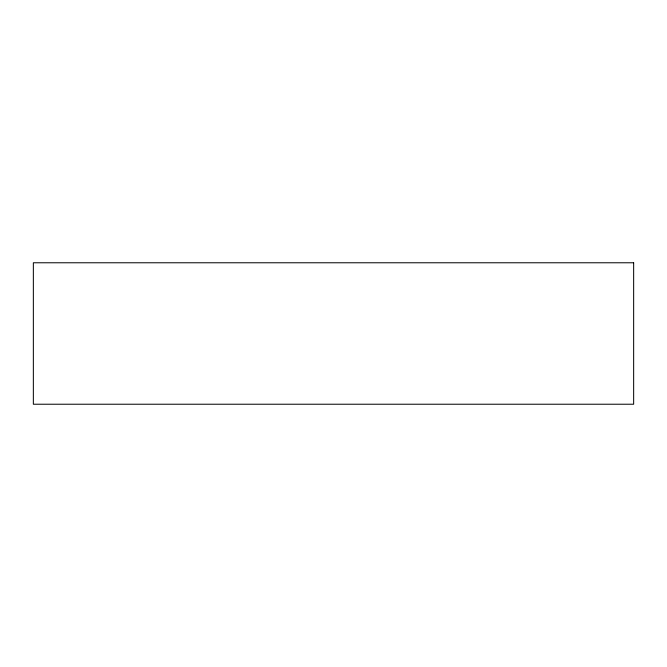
<?xml version="1.0" encoding="UTF-8"?>
<svg xmlns="http://www.w3.org/2000/svg" width="667" height="667" viewBox="0 0 667 667"><rect width="100%" height="100%" fill="white"/><g stroke="black" fill="none" stroke-linecap="round" stroke-linejoin="round"><path stroke-width="1" d="M633.65 262.773L33.35 262.773L33.35 404.227L633.65 404.227L633.65 262.773"/></g></svg>
